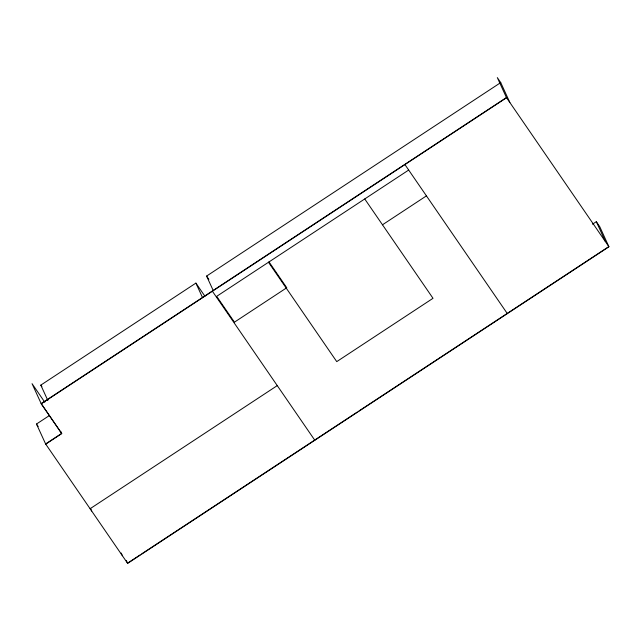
<?xml version="1.0" encoding="UTF-8"?>
<svg xmlns="http://www.w3.org/2000/svg" width="641" height="641" viewBox="0 0 641 641"><rect width="100%" height="100%" fill="white"/><g stroke="black" fill="none" stroke-linecap="round" stroke-linejoin="round"><path stroke-width="0.96" d="M47.859 400.521L40.816 385.121L195.898 283.106L204.912 296.214M213.229 290.557L206.594 276.071L500.733 82.585L497.32 77.617L506.446 97.544L608.95 246.769L127.639 563.383L45.615 443.957L36.489 424.03L49.325 415.592M45.615 443.957L61.656 433.404L41.176 403.598L506.446 97.544M506.534 97.744L41.264 403.806L61.752 433.604L45.703 444.165M408.678 170.049L216.69 296.342L234.438 322.175L286.759 287.753L269.012 261.929M382.493 224.783L426.433 195.882M90.085 508.738L277.265 385.61M592.5 224.19L596.322 221.674L599.736 226.642L608.854 246.569L359.008 410.921M140.083 554.938L127.543 563.183L126.301 560.466M141.749 553.84L357.341 412.019M404.928 164.585L507.335 313.609M364.737 198.958L433.012 298.305L336.749 361.628L268.475 262.273M206.594 276.071L208.854 279.348M212.395 291.23L314.811 440.255M40.816 385.121L41.921 386.731M44.782 402.203L32.05 383.671L41.176 403.598M36.489 424.03L38.172 426.489M596.322 221.674L605.441 241.601M500.733 82.585L509.859 102.512M195.898 283.106L202.54 297.6M121.181 553.015L122.423 555.731M60.831 431.593L61.656 433.404M90.453 508.305L91.703 511.021"/></g></svg>
